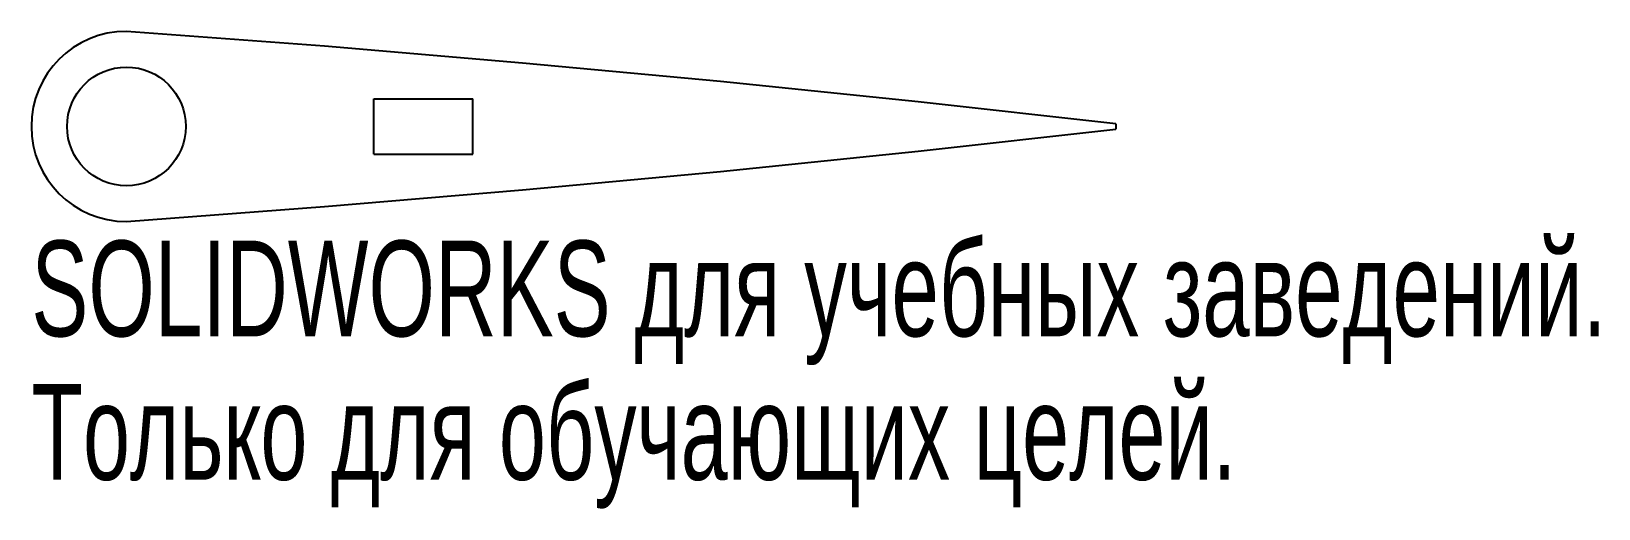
# Model space of a CAD drawing. Extents: x 145.2 to 224.4, y -19.3 to 4.8.
import ezdxf
from ezdxf.enums import TextEntityAlignment as Align

# ---------------------------------------------------------------- set-up
doc = ezdxf.new("R2010")
doc.units = 0
doc.layers.get('0').update_dxf_attribs({"linetype": 'CONTINUOUS'})

msp = doc.modelspace()

# ---------------------------------------------------------------- linework, layer by layer
at = {"color": 7, "linetype": 'CONTINUOUS'}
for p, q in [((162.5, 1.4), (167.5, 1.4)), ((162.5, -1.4), (162.5, 1.4)), ((167.5, -1.4), (167.5, 1.4)), ((200, 0.137), (200, -0.137)), ((162.5, -1.4), (167.5, -1.4))]:
    msp.add_line(p, q, dxfattribs=at)
at = {"color": 7, "linetype": 'CONTINUOUS', "flags": 128}
for points in [[(200, 0.137), (190.018, 1.251), (180.025, 2.27), (170.024, 3.202), (160.016, 4.049), (150, 4.805)], [(150, -4.805), (160.016, -4.049), (170.024, -3.202), (180.025, -2.27), (190.018, -1.251), (200, -0.137)]]:
    msp.add_lwpolyline(points, dxfattribs=at)
at = {"color": 7, "linetype": 'CONTINUOUS'}
msp.add_circle((150, 0), 3, dxfattribs=at)
msp.add_arc((150, 0), 4.805, 90, 270, dxfattribs=at)

# ---------------------------------------------------------------- texts
for s, width, p in [('SOLIDWORKS для учебных заведений.', 0.668182, (145.195, -12.055)), ('Только для обучающих целей.', 0.661111, (145.195, -19.305))]:
    msp.add_text(s, height=4.83362, dxfattribs=dict(at, width=width)).set_placement(p, align=Align.BOTTOM_LEFT)

doc.saveas('drawing.dxf')
